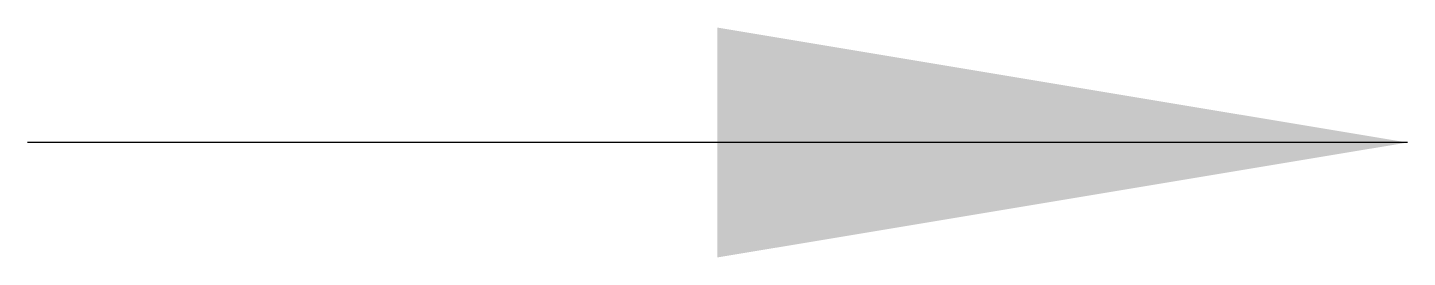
# Model space of a CAD drawing. Header units: millimetres. Extents: x -10192.984 to -10192.684, y 63.965 to 64.015.
import ezdxf

# ---------------------------------------------------------------- set-up
doc = ezdxf.new("R2010")
doc.units = ezdxf.units.MM
doc.header["$LTSCALE"] = 10
doc.layers.add('Tub_símbolos', color=2, linetype='Continuous')

msp = doc.modelspace()

# ---------------------------------------------------------------- hatches: boundary and pattern name
at = {"layer": 'Tub_símbolos'}
msp.add_hatch(color=256, dxfattribs=at).paths.add_polyline_path([(-10192.83351, 64.01463), (-10192.83351, 63.96463), (-10192.68351, 63.98963)])

# ---------------------------------------------------------------- linework, layer by layer
msp.add_line((-10192.68351, 63.98963), (-10192.98351, 63.98963), dxfattribs=at)

doc.saveas('drawing.dxf')
